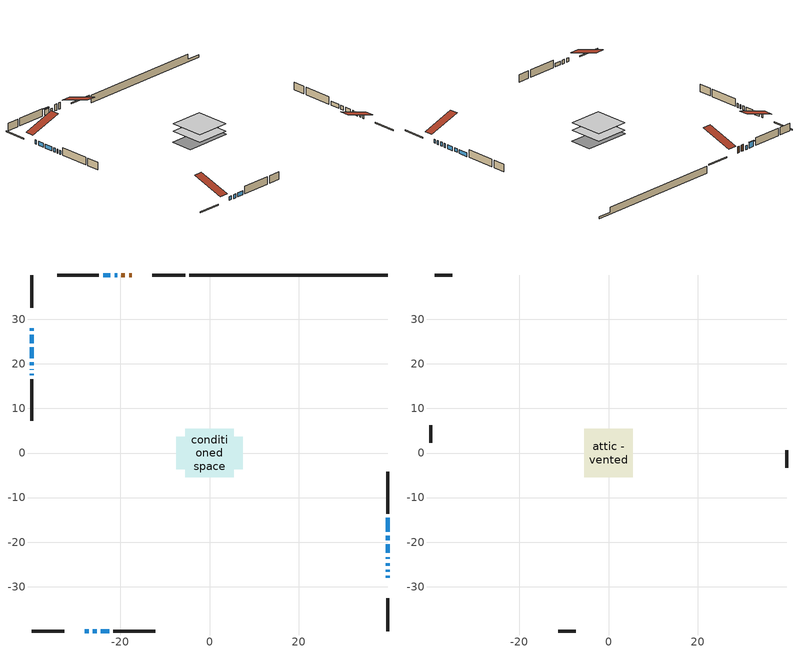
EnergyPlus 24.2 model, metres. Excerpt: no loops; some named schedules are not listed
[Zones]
conditioned space
 floor adiabatic (AdiabaticFloorConstruction): -5.39,-5.39 -5.39,5.39 5.39,5.39 5.39,-5.39 z1.38
 floor foundation (Slab1 construction): -7.47,-3.66 -7.47,3.66 7.47,3.66 7.47,-3.66 z-0.91
 wall outside (RimJoist1 construction): -5.5,39.95 -12.84,39.95 / -39.95,-39.95 -32.61,-39.95 / -39.95,39.95 -39.95,32.61 / 39.95,-39.95 39.95,-32.61 z1.38:1.68
 wall outside (AdiabaticWallConstruction 1): -17.46,39.95 -18.05,39.95 / -18.98,39.95 -19.77,39.95 z1.38:3.41
 wall outside (AdiabaticWallConstruction): 39.95,-27.99 39.95,-27.57 / -39.95,27.99 -39.95,27.46 / -39.95,26.54 -39.95,24.65 / 39.95,-26.64 39.95,-26.24 / 39.95,-25.31 39.95,-24.7 / 39.95,-23.77 39.95,-23.35 / -20.7,39.95 -21.31,39.95 / -27.99,-39.95 -27.15,-39.95 / -39.95,23.72 -39.95,21.25 / -39.95,20.32 -39.95,19.74 / -39.95,18.82 -39.95,18.73 / 39.95,-22.42 39.95,-20.5 / 39.95,-19.57 39.95,-18.58 / 39.95,-17.65 39.95,-14.54 / -26.22,-39.95 -25.34,-39.95 / -24.41,-39.95 -22.49,-39.95 / -39.95,17.81 -39.95,17.47 z1.38:2.6; -22.24,39.95 -23.9,39.95 z1.38:3.13
 wall outside (Wall1 construction): -24.82,39.95 -34.18,39.95 / -21.56,-39.95 -12.21,-39.95 / -39.95,16.54 -39.95,7.19 / 39.95,-13.61 39.95,-4.26 z1.38:3.82
 wall foundation (FoundationWall1 construction): -4.57,39.95,-0.91 -4.57,39.95,1.38 35.5,39.95,1.38 35.5,39.95,-0.24 39.95,39.95,-0.24 39.95,39.95,-0.91
 window (WindowConstruction 9): 39.95,-27.99 39.95,-27.57 z1.38:2.6
 window (WindowConstruction 7): -39.95,27.99 -39.95,27.46 z1.38:2.6
 window (WindowConstruction 8): -39.95,26.53 -39.95,24.65 z1.38:2.6
 window (WindowConstruction 11): 39.95,-26.64 39.95,-26.24 z1.38:2.6
 window (WindowConstruction 12): 39.95,-25.31 39.95,-24.7 z1.38:2.6
 window (WindowConstruction 13): 39.95,-23.77 39.95,-23.35 z1.38:2.6
 window (WindowConstruction 14): -20.7,39.95 -21.31,39.95 z1.38:2.6
 window (WindowConstruction 15): -27.99,-39.95 -27.15,-39.95 z1.38:2.6
 window (WindowConstruction 16): -39.95,23.72 -39.95,21.25 z1.38:2.6
 window (WindowConstruction 17): -39.95,20.32 -39.95,19.74 z1.38:2.6
 window (WindowConstruction 10): -39.95,18.82 -39.95,18.73 z1.38:2.6
 window (WindowConstruction): 39.95,-22.42 39.95,-20.5 z1.38:2.6
 window (WindowConstruction 1): 39.95,-19.57 39.95,-18.58 z1.38:2.6
 window (WindowConstruction 2): 39.95,-17.65 39.95,-14.54 z1.38:2.6
 window (WindowConstruction 3): -22.24,39.95 -23.9,39.95 z1.38:3.13
 window (WindowConstruction 4): -26.22,-39.95 -25.34,-39.95 z1.38:2.6
 window (WindowConstruction 5): -24.41,-39.95 -22.49,-39.95 z1.38:2.6
 window (WindowConstruction 6): -39.95,17.8 -39.95,17.47 z1.38:2.6
 door (Door): -17.46,39.95 -18.05,39.95 z1.38:3.41
 door (Door 1): -18.98,39.95 -19.77,39.95 z1.38:3.41
 ceiling adiabatic (AdiabaticFloorConstruction): 5.39,-5.39 5.39,5.39 -5.39,5.39 -5.39,-5.39 z1.38
attic - vented
 floor to conditioned space (Floor1 construction Reversed): -5.39,-5.39 -5.39,5.39 5.39,5.39 5.39,-5.39 z3.82
 wall outside (Wall2 construction): -35.11,39.95 -39.02,39.95 / -11.28,-39.95 -7.36,-39.95 / -39.95,6.26 -39.95,2.34 / 39.95,-3.33 39.95,0.58 z1.38:3.82
 roof outside (Roof1 construction): -16.53,39.95,3.82 -16.53,29.46,7.32 -13.77,29.46,7.32 -13.77,39.95,3.82; -28.91,-39.95,3.82 -28.91,-29.46,7.32 -31.68,-29.46,7.32 -31.68,-39.95,3.82; -39.95,28.91,3.82 -29.46,28.91,7.32 -29.46,31.68,7.32 -39.95,31.68,3.82; 39.95,-28.91,3.82 29.46,-28.91,7.32 29.46,-31.68,7.32 39.95,-31.68,3.82
shading: -24.1,39.95 -22.04,39.95 -22.04,40.36 -24.1,40.36 z3.33
[Building]
Building 1: Terrain=Suburbs
[Site:Location]
Halifax Intl AP_NS: Latitude {deg}=44.88; Longitude {deg}=-63.51; Time Zone {hr}=-4; Elevation {m}=145; Keep Site Location Information=Yes
[Site:GroundTemperature:Shallow]
3.15511, 1.33576, 1.19006, 2.05344, 5.51939, 8.9692, 11.96, 13.8546, 14.0156, 12.4746, 9.56009, 6.2161
[Site:WaterMainsTemperature]
Calculation Method=Schedule; Temperature Schedule=mains temperature schedule
[Material] Roughness=Rough; Thermal Absorptance=0.9
Name | Thickness {m} | Conductivity {W/m-K} | Density {kg/m3} | Specific Heat {J/kg-K} | Solar Absorptance | Visible Absorptance
asphalt or fiberglass shingles | 0.00635 | 0.162714 | 1121.4 | 1465.45 | 0.4 | 0.4
ceiling loosefill ins | 0.0846667 | 0.0480833 | 16.02 | 1046.75 | 0.7 | 0.7
ceiling stud and cavity | 0.1397 | 1.03031 | 65.682 | 1177.47 | 0.7 | 0.7
concrete 4.0 in. | 0.1016 | 1.803125 | 2242.8 | 837.4 | 0.7 | 0.7
concrete 8.0 in. | 0.2032 | 1.803125 | 2242.8 | 837.4 | 0.7 | 0.7
door material | 0.04445 | 0.053851 | 512.64 | 1214.23 | 0.7 | 0.7
door material 1 | 0.04445 | 0.188738 | 512.64 | 1214.23 | 0.7 | 0.7
exterior vertical ins | 0.020661 | 0.029427 | 32.04 | 1214.23 | 0.7 | 0.7
floor covering | 0.0127 | 0.0433444 | 54.468 | 1339.84 | 0.6 | 0.6
floor rigid ins; wall rigid ins | 0.512978 | 0.029427 | 32.04 | 1214.23 | 0.7 | 0.7
floor stud and cavity | 0.1397 | 1.75129 | 37.0049 | 1207.88 | 0.7 | 0.7
furniture material conditioned space 1 | 0.1524 | 0.115458 | 640.8 | 1214.23 | 0.6 | 0.6
gypsum board | 0.0127 | 0.160291 | 801 | 837.4 | 0.6 | 0.6
gypsum board 1 | 0.0127 | 0.160291 | 801 | 837.4 | 0.7 | 0.7
osb sheathing 0.5 in. | 0.0127 | 0.115458 | 512.64 | 1214.23 | 0.7 | 0.7
osb sheathing 0.75 in. | 0.01905 | 0.115458 | 512.64 | 1214.23 | 0.7 | 0.7
osb sheathing 2.0 in. | 0.0508 | 0.115458 | 512.64 | 1214.23 | 0.7 | 0.7
rim joist rigid ins | 0.051816 | 0.029427 | 32.04 | 1214.23 | 0.7 | 0.7
rim joist stud and cavity | 0.0508 | 0.559327 | 125.044 | 1163.47 | 0.6 | 0.6
wall stud and cavity | 0.1397 | 0.0822159 | 139.0536 | 1170.24 | 0.7 | 0.7
wall stud and cavity 1 | 0.0889 | 6.1454 | 50.32683 | 1063.81 | 0.6 | 0.6
wall stud and cavity 2 | 0.0889 | 0.380278 | 52.3479 | 1209.89 | 0.7 | 0.7
wall stud and cavity 3 | 0.0889 | 0.391764 | 83.0341 | 1211.67 | 0.7 | 0.7
wood siding | 0.0254 | 0.102417 | 544.68 | 1172.36 | 0.4 | 0.4
wood siding 1 | 0.00254 | 0.102417 | 544.68 | 1172.36 | 0.4 | 0.4
wood siding 2; wood siding 3; wood siding 4 | 0.0254 | 0.102417 | 544.68 | 1172.36 | 0.7 | 0.7
[WindowMaterial:SimpleGlazingSystem]
Name | U-Factor {W/m2-K} | Solar Heat Gain Coefficient
WindowMaterial | 3.171163 | 0.63
WindowMaterial 1 | 3.239299 | 0.58
WindowMaterial 10 | 2.819127 | 0.41
WindowMaterial 11 | 2.50002 | 0.47
WindowMaterial 12 | 4.44815 | 0.53
WindowMaterial 13 | 4.96484 | 0.5
WindowMaterial 14 | 4.244305 | 0.54
WindowMaterial 15 | 4.47199 | 0.53
WindowMaterial 2 | 2.52841 | 0.61
WindowMaterial 3 | 1.99979 | 0.65
WindowMaterial 4 | 3.210909 | 0.54
WindowMaterial 5 | 2.51763 | 0.57
WindowMaterial 6 | 3.05363 | 0.41
WindowMaterial 7 | 2.83105 | 0.47
WindowMaterial 8 | 2.45062 | 0.58
WindowMaterial 9 | 3.14732 | 0.6
[Construction]
AdiabaticFloorConstruction: floor stud and cavity, floor rigid ins, osb sheathing 0.75 in., floor covering
AdiabaticWallConstruction: wood siding 3, wall rigid ins, wall stud and cavity 2, gypsum board
AdiabaticWallConstruction 1: wood siding 4, wall rigid ins, wall stud and cavity 2, gypsum board
Door: door material
Door 1: door material 1
Floor1 construction Reversed: gypsum board, ceiling stud and cavity, ceiling loosefill ins
FoundationWall1 construction: concrete 8.0 in., gypsum board 1
furniture construction conditioned space 1: furniture material conditioned space 1
PartitionWallConstruction: gypsum board, wall stud and cavity 3, gypsum board
RimJoist1 construction: wood siding 2, rim joist rigid ins, osb sheathing 2.0 in., rim joist stud and cavity
Roof1 construction: asphalt or fiberglass shingles
Slab1 construction: concrete 4.0 in.
Wall1 construction: wood siding, osb sheathing 0.5 in., wall stud and cavity, gypsum board
Wall2 construction: wood siding 1, wall stud and cavity 1
WindowConstruction: WindowMaterial
WindowConstruction 1: WindowMaterial 1
WindowConstruction 10: WindowMaterial 10
WindowConstruction 11: WindowMaterial 11
WindowConstruction 12; WindowConstruction 14: WindowMaterial 12
WindowConstruction 13; WindowConstruction 15: WindowMaterial 13
WindowConstruction 16: WindowMaterial 14
WindowConstruction 17: WindowMaterial 15
WindowConstruction 2: WindowMaterial 2
WindowConstruction 3: WindowMaterial 3
WindowConstruction 4: WindowMaterial 4
WindowConstruction 5: WindowMaterial 5
WindowConstruction 6: WindowMaterial 6
WindowConstruction 7: WindowMaterial 7
WindowConstruction 8: WindowMaterial 8
WindowConstruction 9: WindowMaterial 9
[Zone] Multiplier=1; Part of Total Floor Area=Yes
Name | Volume {m3}
attic - vented | 65.9577
conditioned space | 556.3
[Space]
Name | Zone | Volume {m3}
attic - vented 1 | attic - vented | 65.9577
conditioned space 1 | conditioned space | 556.3
[ZoneInfiltration:EffectiveLeakageArea]
infil attic - vented 1: Zone or Space=attic - vented 1; Schedule=Always On Discrete; Effective Air Leakage Area {cm2}=4159.88; Stack Coefficient=0.000412858; Wind Coefficient=1.37284e-05
[ZoneMixing]
whole house fan mix: Zone or Space=attic - vented; Schedule=Always On Continuous; Design Flow Rate Calculation Method=Flow/Zone; Design Flow Rate {m3/s}=0; Source Zone or Space=conditioned space
[SurfaceProperty:ExposedFoundationPerimeter]
Slab1: Exposed Perimeter Calculation Method=TotalExposedPerimeter; Total Exposed Perimeter {m}=44.52
[InternalMass] Zone or ZoneList=conditioned space; Space or SpaceList=conditioned space 1
Name | Construction | Surface Area {m2}
furniture mass conditioned space 1 | furniture construction conditioned space 1 | 90.1842
partition wall mass | PartitionWallConstruction | 225.46
[Lights]
interior lighting: Zone or ZoneList or Space or SpaceList=conditioned space 1; Schedule=interior lighting schedule; Design Level Calculation Method=LightingLevel; Lighting Level {W}=343.2; Return Air Fraction=0; Fraction Radiant=0.6; Fraction Visible=0.2; Fraction Replaceable=1
[People]
occupants: Zone or ZoneList or Space or SpaceList=conditioned space 1; Number of People Schedule=occupants schedule; Number of People Calculation Method=People; Number of People=3; Fraction Radiant=0.314171; Sensible Heat Fraction=0.56303; Activity Level Schedule=occupants activity schedule; Carbon Dioxide Generation Rate {m3/s-W}=0; Enable ASHRAE 55 Comfort Warnings=No; Mean Radiant Temperature Calculation Type=EnclosureAveraged
[ElectricEquipment] Zone or ZoneList or Space or SpaceList=conditioned space 1; Design Level Calculation Method=EquipmentLevel
Name | Schedule | Design Level {W} | Fraction Latent | Fraction Radiant | Fraction Lost
clothes dryer | clothes dryer schedule | 140.772 | 0.015 | 0.081 | 0.85
clothes washer | clothes washer schedule | 32.1985 | 0.03 | 0.162 | 0.7
cooking range | cooking range schedule | 215.147 | 0.08 | 0.432 | 0.2
dishwasher | dishwasher schedule | 66.8632 | 0.3 | 0.18 | 0.4
fridge | fridge schedule | 72.9452 | 0 | 0.6 | 0
mech vent bath fan 0 | mech vent bath fan 0 schedule | 50.2 | 0 | 0 | 1
mech vent house fan | mech vent house fan schedule | 0.95 | 0 | 0 | 1
mech vent house fan cfis | mech vent house fan cfis schedule | 0 | 0 | 0 | 0
misc plug loads | misc plug loads schedule | 494.7 | 0.045 | 0.513 | 0.1
whole house fan | Always On Discrete | 0 | 0 | 0 | 1
[OtherEquipment] Zone or ZoneList or Space or SpaceList=conditioned space 1; Design Level Calculation Method=EquipmentLevel
Name | Fuel Type | Schedule | Design Level {W} | Fraction Latent | Fraction Radiant | Fraction Lost
clothes dryer 1 | Electricity | clothes dryer schedule | 0 | 0.015 | 0.081 | 0.85
cooking range 1 | Electricity | cooking range schedule | 0 | 0.08 | 0.432 | 0.2
general water use latent | None | general water use schedule | 62.594 | 1 | 0 | 0
general water use sensible | None | general water use schedule | -61.6891 | 0 | 0.6 | 0
mech vent house fan latent load | None | Always On Discrete | 0 | 1 | 0 | 0
mech vent house fan sensible load | None | Always On Discrete | 0 | 0 | 0 | 0
water heater energy adjustment1 | FuelOilNo2 | Always On Discrete | 0.01 | 0 | 0 | 1
[ZoneInfiltration:DesignFlowRate] Zone or ZoneList or Space or SpaceList=conditioned space 1; Schedule=Always On Discrete; Design Flow Rate Calculation Method=Flow/Zone; Design Flow Rate {m3/s}=0
infil flow; natural vent flow; whole house fan flow
[AvailabilityManager:Scheduled]
furnace airloop Availability Manager: Schedule=Always On Discrete
[Foundation:Kiva]
Foundation Kiva 1: Initial Indoor Air Temperature {C}=18; Wall Height Above Grade {m}=1.379982; Wall Depth Below Slab {m}=0.2032; Custom Block Material Name 1=exterior vertical ins; Custom Block Depth 1 {m}=2.28999; Custom Block X Position 1 {m}=0.2159; Custom Block Z Position 1 {m}=0
[Foundation:Kiva:Settings]
Soil Conductivity {W/m-K}=0.849921; Soil Density {kg/m3}=1842.3; Soil Specific Heat {J/kg-K}=418.7; Ground Solar Absorptivity=0.9; Ground Thermal Absorptivity=0.9; Ground Surface Roughness {m}=0.03; Far-Field Width {m}=40; Deep-Ground Boundary Condition=ZeroFlux; Deep-Ground Depth {m}=40; Minimum Cell Dimension {m}=0.2; Maximum Cell Growth Coefficient=3; Simulation Timestep=Timestep
[Exterior:Lights]
exterior lighting: Schedule=exterior lighting schedule; Design Level {W}=75.6
[EnergyManagementSystem:GlobalVariable]
furnace_airloop_Fan_RTF
infil_program_Qfan
infil_program_Qinf
natural_vent_program_Qnv
natural_vent_program_Qwhf
[EnergyManagementSystem:Sensor]
Name | Output:Variable or Output:Meter Index Key | Output:Variable or Output:Meter
airflow_gain | infil flow | Infiltration Sensible Heat Gain Energy
airflow_gain_1 | natural vent flow | Infiltration Sensible Heat Gain Energy
airflow_gain_2 | whole house fan flow | Infiltration Sensible Heat Gain Energy
airflow_loss | infil flow | Infiltration Sensible Heat Loss Energy
airflow_loss_1 | natural vent flow | Infiltration Sensible Heat Loss Energy
airflow_loss_2 | whole house fan flow | Infiltration Sensible Heat Loss Energy
clg_load_cond |  | Cooling:EnergyTransfer:Zone:CONDITIONED SPACE
clg_sp_s; clg_sp_s_1 | cooling setpoint | Schedule Value
clothes_dryer_exhaust_0_sch_s | clothes dryer exhaust 0 schedule | Schedule Value
cool_season | cooling season schedule | Schedule Value
htg_load_cond |  | Heating:EnergyTransfer:Zone:CONDITIONED SPACE
htg_sp_s; htg_sp_s_1 | heating setpoint | Schedule Value
ig_ee_conv | clothes dryer | Electric Equipment Convective Heating Energy
ig_ee_conv_2 | cooking range | Electric Equipment Convective Heating Energy
ig_ee_conv_4 | fridge | Electric Equipment Convective Heating Energy
ig_ee_conv_5 | misc plug loads | Electric Equipment Convective Heating Energy
ig_ee_conv_6 | whole house fan | Electric Equipment Convective Heating Energy
ig_ee_rad | clothes dryer | Electric Equipment Radiant Heating Energy
ig_ee_rad_2 | cooking range | Electric Equipment Radiant Heating Energy
ig_ee_rad_4 | fridge | Electric Equipment Radiant Heating Energy
ig_ee_rad_5 | misc plug loads | Electric Equipment Radiant Heating Energy
ig_ee_rad_6 | whole house fan | Electric Equipment Radiant Heating Energy
ig_lgt_conv | interior lighting | Lights Convective Heating Energy
ig_lgt_rad | interior lighting | Lights Radiant Heating Energy
ig_lgt_vis | interior lighting | Lights Visible Radiation Heating Energy
ig_oe_conv | clothes dryer 1 | Other Equipment Convective Heating Energy
ig_oe_conv_1 | cooking range 1 | Other Equipment Convective Heating Energy
ig_oe_conv_2 | general water use latent | Other Equipment Convective Heating Energy
ig_oe_conv_3 | general water use sensible | Other Equipment Convective Heating Energy
ig_oe_conv_4 | water heater energy adjustment1 | Other Equipment Convective Heating Energy
ig_oe_rad | clothes dryer 1 | Other Equipment Radiant Heating Energy
ig_oe_rad_1 | cooking range 1 | Other Equipment Radiant Heating Energy
ig_oe_rad_2 | general water use latent | Other Equipment Radiant Heating Energy
ig_oe_rad_3 | general water use sensible | Other Equipment Radiant Heating Energy
ig_oe_rad_4 | water heater energy adjustment1 | Other Equipment Radiant Heating Energy
ig_ppl_conv | occupants | People Convective Heating Energy
ig_ppl_rad | occupants | People Radiant Heating Energy
im_conv | furniture mass conditioned space 1 | Surface Inside Face Convection Heat Gain Energy
im_conv_1 | partition wall mass | Surface Inside Face Convection Heat Gain Energy
im_ig | furniture mass conditioned space 1 | Surface Inside Face Internal Gains Radiation Heat Gain Energy
im_ig_1 | partition wall mass | Surface Inside Face Internal Gains Radiation Heat Gain Energy
im_lgt | furniture mass conditioned space 1 | Surface Inside Face Lights Radiation Heat Gain Energy
im_lgt_1 | partition wall mass | Surface Inside Face Lights Radiation Heat Gain Energy
im_sol | furniture mass conditioned space 1 | Surface Inside Face Solar Radiation Heat Gain Energy
im_sol_1 | partition wall mass | Surface Inside Face Solar Radiation Heat Gain Energy
im_surf | furniture mass conditioned space 1 | Surface Inside Face Net Surface Thermal Radiation Heat Gain Energy
im_surf_1 | partition wall mass | Surface Inside Face Net Surface Thermal Radiation Heat Gain Energy
mech_vent_bath_fan_0_sch_s | mech vent bath fan 0 schedule | Schedule Value
mv_conv | mech vent bath fan 0 | Electric Equipment Convective Heating Energy
mv_conv_1 | mech vent house fan | Electric Equipment Convective Heating Energy
mv_conv_2 | mech vent house fan cfis | Electric Equipment Convective Heating Energy
mv_conv_3 | mech vent house fan latent load | Other Equipment Convective Heating Energy
mv_conv_4 | mech vent house fan sensible load | Other Equipment Convective Heating Energy
mv_rad | mech vent bath fan 0 | Electric Equipment Radiant Heating Energy
mv_rad_1 | mech vent house fan | Electric Equipment Radiant Heating Energy
mv_rad_2 | mech vent house fan cfis | Electric Equipment Radiant Heating Energy
mv_rad_3 | mech vent house fan latent load | Other Equipment Radiant Heating Energy
mv_rad_4 | mech vent house fan sensible load | Other Equipment Radiant Heating Energy
natural_vent_s | natural vent schedule | Schedule Value
out_pb_s |  | Site Outdoor Air Barometric Pressure
out_wt_s |  | Site Outdoor Air Humidity Ratio
site_vw_s |  | Site Wind Speed
ss_back_out | Window1 | Surface Window Shortwave from Zone Back Out Window Heat Transfer Rate
ss_back_out_1 | Window10 | Surface Window Shortwave from Zone Back Out Window Heat Transfer Rate
ss_back_out_10 | Window2 | Surface Window Shortwave from Zone Back Out Window Heat Transfer Rate
ss_back_out_11 | Window3 | Surface Window Shortwave from Zone Back Out Window Heat Transfer Rate
ss_back_out_12 | Window4 | Surface Window Shortwave from Zone Back Out Window Heat Transfer Rate
ss_back_out_13 | Window5 | Surface Window Shortwave from Zone Back Out Window Heat Transfer Rate
ss_back_out_14 | Window6 | Surface Window Shortwave from Zone Back Out Window Heat Transfer Rate
ss_back_out_15 | Window7 | Surface Window Shortwave from Zone Back Out Window Heat Transfer Rate
ss_back_out_16 | Window8 | Surface Window Shortwave from Zone Back Out Window Heat Transfer Rate
ss_back_out_17 | Window9 | Surface Window Shortwave from Zone Back Out Window Heat Transfer Rate
ss_back_out_2 | Window11 | Surface Window Shortwave from Zone Back Out Window Heat Transfer Rate
ss_back_out_3 | Window12 | Surface Window Shortwave from Zone Back Out Window Heat Transfer Rate
ss_back_out_4 | Window13 | Surface Window Shortwave from Zone Back Out Window Heat Transfer Rate
ss_back_out_5 | Window14 | Surface Window Shortwave from Zone Back Out Window Heat Transfer Rate
ss_back_out_6 | Window15 | Surface Window Shortwave from Zone Back Out Window Heat Transfer Rate
ss_back_out_7 | Window16 | Surface Window Shortwave from Zone Back Out Window Heat Transfer Rate
ss_back_out_8 | Window18 | Surface Window Shortwave from Zone Back Out Window Heat Transfer Rate
ss_back_out_9 | Window19 | Surface Window Shortwave from Zone Back Out Window Heat Transfer Rate
ss_conv | Door1 | Surface Inside Face Convection Heat Gain Energy
ss_conv_1 | Door2 | Surface Inside Face Convection Heat Gain Energy
ss_conv_10 | Window18 | Surface Inside Face Convection Heat Gain Energy
ss_conv_11 | Window19 | Surface Inside Face Convection Heat Gain Energy
ss_conv_12 | Window2 | Surface Inside Face Convection Heat Gain Energy
ss_conv_13 | Window3 | Surface Inside Face Convection Heat Gain Energy
ss_conv_14 | Window4 | Surface Inside Face Convection Heat Gain Energy
ss_conv_15 | Window5 | Surface Inside Face Convection Heat Gain Energy
ss_conv_16 | Window6 | Surface Inside Face Convection Heat Gain Energy
ss_conv_17 | Window7 | Surface Inside Face Convection Heat Gain Energy
ss_conv_18 | Window8 | Surface Inside Face Convection Heat Gain Energy
ss_conv_19 | Window9 | Surface Inside Face Convection Heat Gain Energy
ss_conv_2 | Window1 | Surface Inside Face Convection Heat Gain Energy
ss_conv_3 | Window10 | Surface Inside Face Convection Heat Gain Energy
ss_conv_4 | Window11 | Surface Inside Face Convection Heat Gain Energy
ss_conv_5 | Window12 | Surface Inside Face Convection Heat Gain Energy
ss_conv_6 | Window13 | Surface Inside Face Convection Heat Gain Energy
ss_conv_7 | Window14 | Surface Inside Face Convection Heat Gain Energy
ss_conv_8 | Window15 | Surface Inside Face Convection Heat Gain Energy
ss_conv_9 | Window16 | Surface Inside Face Convection Heat Gain Energy
ss_ig | Door1 | Surface Inside Face Internal Gains Radiation Heat Gain Energy
ss_ig_1 | Door2 | Surface Inside Face Internal Gains Radiation Heat Gain Energy
ss_ig_10 | Window18 | Surface Inside Face Internal Gains Radiation Heat Gain Energy
ss_ig_11 | Window19 | Surface Inside Face Internal Gains Radiation Heat Gain Energy
ss_ig_12 | Window2 | Surface Inside Face Internal Gains Radiation Heat Gain Energy
ss_ig_13 | Window3 | Surface Inside Face Internal Gains Radiation Heat Gain Energy
ss_ig_14 | Window4 | Surface Inside Face Internal Gains Radiation Heat Gain Energy
ss_ig_15 | Window5 | Surface Inside Face Internal Gains Radiation Heat Gain Energy
ss_ig_16 | Window6 | Surface Inside Face Internal Gains Radiation Heat Gain Energy
ss_ig_17 | Window7 | Surface Inside Face Internal Gains Radiation Heat Gain Energy
ss_ig_18 | Window8 | Surface Inside Face Internal Gains Radiation Heat Gain Energy
ss_ig_19 | Window9 | Surface Inside Face Internal Gains Radiation Heat Gain Energy
ss_ig_2 | Window1 | Surface Inside Face Internal Gains Radiation Heat Gain Energy
ss_ig_3 | Window10 | Surface Inside Face Internal Gains Radiation Heat Gain Energy
ss_ig_4 | Window11 | Surface Inside Face Internal Gains Radiation Heat Gain Energy
ss_ig_5 | Window12 | Surface Inside Face Internal Gains Radiation Heat Gain Energy
ss_ig_6 | Window13 | Surface Inside Face Internal Gains Radiation Heat Gain Energy
ss_ig_7 | Window14 | Surface Inside Face Internal Gains Radiation Heat Gain Energy
ss_ig_8 | Window15 | Surface Inside Face Internal Gains Radiation Heat Gain Energy
ss_ig_9 | Window16 | Surface Inside Face Internal Gains Radiation Heat Gain Energy
ss_lgt | Door1 | Surface Inside Face Lights Radiation Heat Gain Energy
ss_lgt_1 | Door2 | Surface Inside Face Lights Radiation Heat Gain Energy
ss_sol | Door1 | Surface Inside Face Solar Radiation Heat Gain Energy
ss_sol_1 | Door2 | Surface Inside Face Solar Radiation Heat Gain Energy
ss_surf | Door1 | Surface Inside Face Net Surface Thermal Radiation Heat Gain Energy
ss_surf_1 | Door2 | Surface Inside Face Net Surface Thermal Radiation Heat Gain Energy
ss_surf_10 | Window18 | Surface Inside Face Net Surface Thermal Radiation Heat Gain Energy
ss_surf_11 | Window19 | Surface Inside Face Net Surface Thermal Radiation Heat Gain Energy
ss_surf_12 | Window2 | Surface Inside Face Net Surface Thermal Radiation Heat Gain Energy
ss_surf_13 | Window3 | Surface Inside Face Net Surface Thermal Radiation Heat Gain Energy
ss_surf_14 | Window4 | Surface Inside Face Net Surface Thermal Radiation Heat Gain Energy
ss_surf_15 | Window5 | Surface Inside Face Net Surface Thermal Radiation Heat Gain Energy
ss_surf_16 | Window6 | Surface Inside Face Net Surface Thermal Radiation Heat Gain Energy
ss_surf_17 | Window7 | Surface Inside Face Net Surface Thermal Radiation Heat Gain Energy
ss_surf_18 | Window8 | Surface Inside Face Net Surface Thermal Radiation Heat Gain Energy
ss_surf_19 | Window9 | Surface Inside Face Net Surface Thermal Radiation Heat Gain Energy
ss_surf_2 | Window1 | Surface Inside Face Net Surface Thermal Radiation Heat Gain Energy
ss_surf_3 | Window10 | Surface Inside Face Net Surface Thermal Radiation Heat Gain Energy
ss_surf_4 | Window11 | Surface Inside Face Net Surface Thermal Radiation Heat Gain Energy
ss_surf_5 | Window12 | Surface Inside Face Net Surface Thermal Radiation Heat Gain Energy
ss_surf_6 | Window13 | Surface Inside Face Net Surface Thermal Radiation Heat Gain Energy
ss_surf_7 | Window14 | Surface Inside Face Net Surface Thermal Radiation Heat Gain Energy
ss_surf_8 | Window15 | Surface Inside Face Net Surface Thermal Radiation Heat Gain Energy
ss_surf_9 | Window16 | Surface Inside Face Net Surface Thermal Radiation Heat Gain Energy
ss_trans_in | Window1 | Surface Window Transmitted Solar Radiation Rate
ss_trans_in_1 | Window10 | Surface Window Transmitted Solar Radiation Rate
ss_trans_in_10 | Window2 | Surface Window Transmitted Solar Radiation Rate
ss_trans_in_11 | Window3 | Surface Window Transmitted Solar Radiation Rate
ss_trans_in_12 | Window4 | Surface Window Transmitted Solar Radiation Rate
